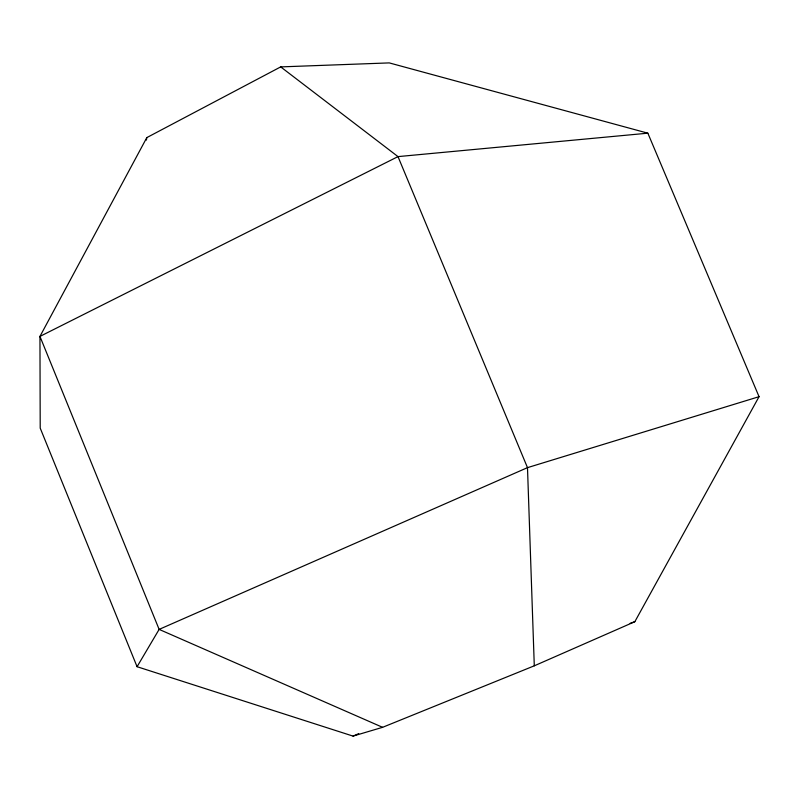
<?xml version="1.0" encoding="UTF-8"?>
<svg xmlns="http://www.w3.org/2000/svg" width="799" height="799" viewBox="0 0 799 799"><rect width="100%" height="100%" fill="white"/><g stroke="black" fill="none" stroke-linecap="round" stroke-linejoin="round"><path stroke-width="1.2" d="M146.427 140.075L146.806 137.608L280.689 66.896L389.263 62.901L647.849 133.183L759.05 396.684L634.845 621.692L534.291 665.817L382.591 727.32L353.038 736.099L137.068 666.706L40.21 428.114L39.95 336.409L146.806 137.608M137.068 666.706L159.131 629.392L527.49 467.645L759.05 396.684M353.038 736.099L358.711 733.642M630.141 623.33L634.845 621.692M647.849 133.183L398.002 156.614L39.95 336.409L159.131 629.392L382.591 727.32M280.689 66.896L398.002 156.614L527.49 467.645L534.291 665.817"/></g></svg>
